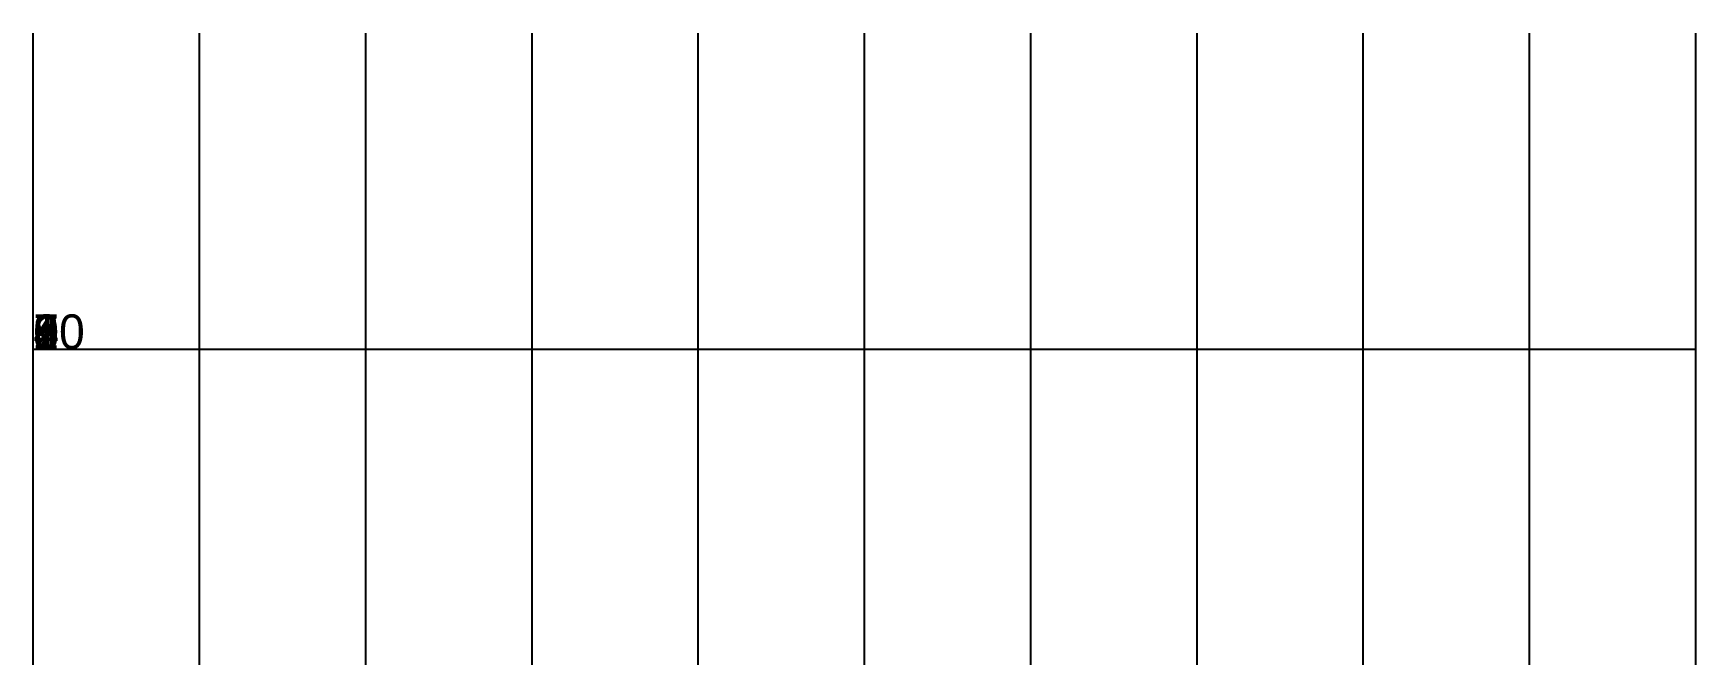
# Model space of a CAD drawing. Header units: metres. Extents: x 0 to 12, y -2.3 to 2.3.
import ezdxf

# ---------------------------------------------------------------- set-up
doc = ezdxf.new("R2010")
doc.units = ezdxf.units.M

msp = doc.modelspace()

# ---------------------------------------------------------------- linework, layer by layer
at = {"layer": 'C-CUAD'}
for p, q in [((0, -2.28), (0, 2.28)), ((1.2, -2.28), (1.2, 2.28)), ((2.4, -2.28), (2.4, 2.28)), ((3.6, -2.28), (3.6, 2.28)), ((4.8, -2.28), (4.8, 2.28)), ((6, -2.28), (6, 2.28)), ((7.2, -2.28), (7.2, 2.28)), ((8.4, -2.28), (8.4, 2.28)), ((9.6, -2.28), (9.6, 2.28)), ((10.8, -2.28), (10.8, 2.28)), ((12, -2.28), (12, 2.28))]:
    msp.add_line(p, q, dxfattribs=at)
at = {"layer": 'C-REF'}
msp.add_line((0, 0), (12, 0), dxfattribs=at)

# ---------------------------------------------------------------- texts
at = {"layer": 'C-TEXT'}
for s in ['4', '0', '3', '5', '8', '9', '2', '6', '7', '10', '1']:
    msp.add_text(s, height=0.25, dxfattribs=at).set_placement((0, 0))

doc.saveas('drawing.dxf')
